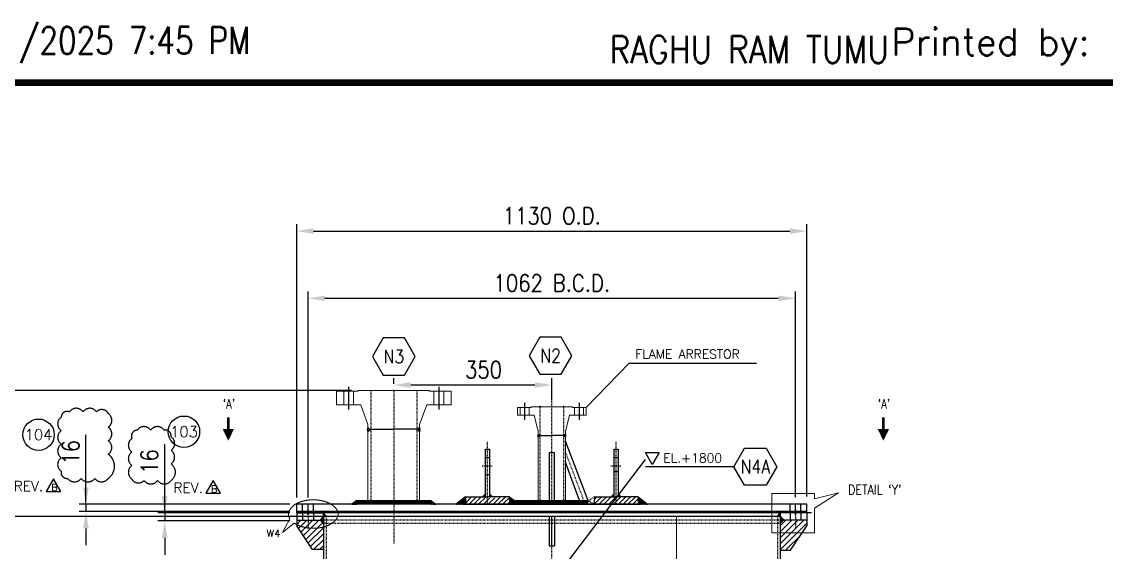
# Model space of a CAD drawing. Header units: inches. Extents: x -100737 to -99065, y -38026 to -37432.
# Drawn here: x -100656.6 to -100496.5, y -37516 to -37437.7 of the extents above; entities that cross this region are included whole.
import ezdxf
from ezdxf.enums import TextEntityAlignment as Align

# ---------------------------------------------------------------- set-up
doc = ezdxf.new("R2010")
doc.units = ezdxf.units.IN
doc.header["$LTSCALE"] = 200
doc.header["$MEASUREMENT"] = 0
for name, pattern in [('CENTER', [2, 1.25, -0.25, 0.25, -0.25]), ('DASHED', [0.75, 0.5, -0.25]), ('DASHED2', [0.375, 0.25, -0.125]), ('HIDDEN', [0.375, 0.25, -0.125]), ('PHANTOM2', [1.25, 0.625, -0.125, 0.125, -0.125, 0.125, -0.125])]:
    doc.linetypes.add(name, pattern=pattern)
for name, color, linetype, lineweight in [('2', 2, 'CENTER', 20), ('EQUIPMENT', 4, 'Continuous', 13), ('HAT', 8, 'Continuous', 9), ('Hidden Line', 3, 'HIDDEN', 9), ('OBJECT', 7, 'Continuous', 18), ('SEAM JOINT1', 4, 'SEAM', 13)]:
    doc.layers.add(name, color=color, linetype=linetype, lineweight=lineweight)
for name, color, linetype in [('BORDER1', 3, 'Continuous'), ('BORDER2', 7, 'Continuous'), ('CEN', 3, 'CENTER'), ('CENTER', 1, 'CENTER'), ('DIMENSION', 8, 'Continuous'), ('text', 3, 'Continuous'), ('WELD', 5, 'Continuous')]:
    doc.layers.add(name, color=color, linetype=linetype)
doc.styles.add("ROMAN'S", font='romans.shx')
doc.styles.add('ROMANC', font='ROMANC', dxfattribs={"height": 5})
doc.styles.add('ROMAND', font='romand.shx', dxfattribs={"width": 0.8})
doc.styles.add('ROMANS', font='romans.shx', dxfattribs={"width": 0.85})
doc.styles.add('ROMANT', font='romant.shx')
doc.styles.add('RS', font='ROMANS.shx', dxfattribs={"width": 0.8})
doc.styles.get("Standard").update_dxf_attribs({"font": 'romans.shx'})
doc.linetypes.add('SEAM', pattern='A,2,["X",Standard,S=1,R=0,X=0,Y=-0.5],2', length=4)
doc.linetypes.add('SEAM LINE', pattern='A,0.5,-0.2,["X",Standard,S=0.1,R=0,X=-0.1,Y=-0.05],-0.2', length=0.9)
doc.dimstyles.new('VEP-8$0', dxfattribs={"dimscale": 0, "dimtxt": 2.5, "dimasz": 2.5, "dimexe": 1, "dimexo": 1, "dimgap": 1, "dimtad": 1, "dimdec": 0, "dimlfac": 15, "dimzin": 9, "dimdsep": 46, "dimtxsty": 'ROMANS', "dimcen": 0, "dimclrd": 256, "dimclre": 256, "dimclrt": 3, "dimadec": 0, "dimazin": 2, "dimtfac": 1, "dimtdec": 1, "dimtmove": 0, "dimatfit": 3, "dimfxl": 1, "dimlwd": -1, "dimlwe": -1, "dimarcsym": 1})
pattern_1 = [(45, (0, 0), (-0.0058925565099, 0.0058925565099), []), (135, (0, 0), (-0.0058925565099, -0.0058925565099), [])]

# ---------------------------------------------------------------- blocks, each defined once
blk = doc.blocks.new('A$C32f367a6')
at = {"layer": 'text'}
for p, q in [((-18.1, 31.4), (18.1, 31.4)), ((0, 0), (-18.1, 31.4)), ((18.1, 31.4), (0, 0))]:
    blk.add_line(p, q, dxfattribs=at)
blk = doc.blocks.new('*D103')
at = {"layer": 'Defpoints', "color": 0, "transparency": 16777216}
for p in [(-100616.03, -37508.94), (-100647.16, -37510.01), (-100616.03, -37510.01)]:
    blk.add_point(p, dxfattribs=at)
at = {"layer": 'DIMENSION', "transparency": 16777216}
for p, q in [((-100647.16, -37508.94), (-100647.16, -37498.7)), ((-100647.16, -37506.44), (-100647.16, -37503.94)), ((-100617.03, -37508.94), (-100648.16, -37508.94)), ((-100647.16, -37508.94), (-100647.16, -37510.01)), ((-100617.03, -37510.01), (-100648.16, -37510.01)), ((-100647.16, -37512.51), (-100647.16, -37515.01))]:
    blk.add_line(p, q, dxfattribs=at)
for points in [[(-100647.57, -37506.44), (-100646.74, -37506.44), (-100647.16, -37508.94)], [(-100646.74, -37512.51), (-100647.57, -37512.51), (-100647.16, -37510.01)]]:
    blk.add_solid(points, dxfattribs=at)
at = {"layer": 'DIMENSION', "color": 3, "linetype": 'DASHED', "ltscale": 10, "transparency": 16777216, "insert": (-100649.41, -37501.27), "char_height": 2.5, "attachment_point": 5, "rotation": 90, "style": 'ROMANS'}
blk.add_mtext('16', dxfattribs=at)
blk = doc.blocks.new('*D104')
at = {"layer": 'Defpoints', "color": 0, "transparency": 16777216}
for p in [(-100616.03, -37510.21), (-100635.53, -37511.41), (-100616.03, -37511.41)]:
    blk.add_point(p, dxfattribs=at)
at = {"layer": 'DIMENSION', "transparency": 16777216}
for p, q in [((-100635.53, -37510.21), (-100635.53, -37500.07)), ((-100635.53, -37507.71), (-100635.53, -37505.21)), ((-100617.03, -37510.21), (-100636.53, -37510.21)), ((-100635.53, -37510.21), (-100635.53, -37511.41)), ((-100617.03, -37511.41), (-100636.53, -37511.41)), ((-100635.53, -37513.91), (-100635.53, -37516.41))]:
    blk.add_line(p, q, dxfattribs=at)
for points in [[(-100635.95, -37507.71), (-100635.12, -37507.71), (-100635.53, -37510.21)], [(-100635.12, -37513.91), (-100635.95, -37513.91), (-100635.53, -37511.41)]]:
    blk.add_solid(points, dxfattribs=at)
at = {"layer": 'DIMENSION', "color": 3, "linetype": 'DASHED', "ltscale": 10, "transparency": 16777216, "insert": (-100637.78, -37502.64), "char_height": 2.5, "attachment_point": 5, "rotation": 90, "style": 'ROMANS'}
blk.add_mtext('16', dxfattribs=at)
blk = doc.blocks.new('*D88')
at = {"layer": 'Defpoints', "color": 0, "transparency": 16777216}
for p in [(-100540.7, -37468.62), (-100616.03, -37508.94), (-100540.7, -37508.81)]:
    blk.add_point(p, dxfattribs=at)
at = {"layer": 'DIMENSION', "ltscale": 10, "transparency": 16777216}
for p, q in [((-100616.03, -37507.94), (-100616.03, -37467.62)), ((-100540.7, -37507.81), (-100540.7, -37467.62)), ((-100613.53, -37468.62), (-100543.2, -37468.62))]:
    blk.add_line(p, q, dxfattribs=at)
at = {"layer": 'DIMENSION', "transparency": 16777216}
for points in [[(-100613.53, -37468.21), (-100613.53, -37469.04), (-100616.03, -37468.62)], [(-100543.2, -37469.04), (-100543.2, -37468.21), (-100540.7, -37468.62)]]:
    blk.add_solid(points, dxfattribs=at)
at = {"layer": 'DIMENSION', "color": 3, "linetype": 'DASHED', "ltscale": 10, "transparency": 16777216, "insert": (-100578.36, -37466.37), "char_height": 2.5, "attachment_point": 5, "style": 'ROMANS'}
blk.add_mtext('1130 O.D.', dxfattribs=at)
blk = doc.blocks.new('*D89')
at = {"layer": 'Defpoints', "color": 0, "transparency": 16777216}
for p in [(-100542.36, -37478.55), (-100614.36, -37508.94), (-100542.36, -37508.89)]:
    blk.add_point(p, dxfattribs=at)
at = {"layer": 'DIMENSION', "ltscale": 10, "transparency": 16777216}
for p, q in [((-100614.36, -37507.94), (-100614.36, -37477.55)), ((-100542.36, -37507.89), (-100542.36, -37477.55)), ((-100611.86, -37478.55), (-100544.86, -37478.55))]:
    blk.add_line(p, q, dxfattribs=at)
at = {"layer": 'DIMENSION', "transparency": 16777216}
for points in [[(-100611.86, -37478.14), (-100611.86, -37478.97), (-100614.36, -37478.55)], [(-100544.86, -37478.97), (-100544.86, -37478.14), (-100542.36, -37478.55)]]:
    blk.add_solid(points, dxfattribs=at)
at = {"layer": 'DIMENSION', "color": 3, "linetype": 'DASHED', "ltscale": 10, "transparency": 16777216, "insert": (-100578.36, -37476.3), "char_height": 2.5, "attachment_point": 5, "style": 'ROMANS'}
blk.add_mtext('1062 B.C.D.', dxfattribs=at)
blk = doc.blocks.new('*U110')
at = {"layer": 'BORDER1', "color": 154, "true_color": 0x1859a9, "const_width": 1}
blk.add_lwpolyline([(0, 564), (796, 564), (796, 0), (0, 0)], close=True, dxfattribs=at)
at = {"layer": 'BORDER2', "color": 7, "style": 'ROMANS'}
blk.add_text('Printed on:                                                 Printed by:', height=4, dxfattribs=at).set_placement((0, 568))
at = {"layer": 'BORDER2', "color": 7, "char_height": 4, "attachment_point": 7, "style": 'ROMANS'}
for s, insert in [('{\\W0.8;3/21/2025 7:45 PM}', (38.6, 566.89)), ('RAGHU RAM TUMU', (136.97, 566.89))]:
    blk.add_mtext(s, dxfattribs=dict(at, insert=insert))
at = {"layer": 'BORDER2', "flags": 8}
for tag, height, style, p in [('REV-B', 2.7, 'ROMANS', (662.76, 125.68)), ('REV-A', 2.7, 'ROMANS', (662.76, 118.68)), ('RE-B', 7, 'ROMANT', (745.34, 6.15))]:
    blk.add_attdef(tag, text='', height=height, dxfattribs=dict(at, style=style)).set_placement(p, align=Align.CENTER)
at = {"layer": 'BORDER2', "style": 'ROMANS', "width": 4.59626}
for tag, p, p2 in [('DATE-B', (668.47, 125.68), (681.47, 125.68)), ('DATE-A', (668.47, 118.68), (681.47, 118.68))]:
    blk.add_attdef(tag, text='', height=2.7, dxfattribs=at).set_placement(p, p2, align=Align.FIT)
at = {"layer": 'BORDER2'}
for tag, height, style, p in [('DRN-B', 2.7, 'ROMANS', (689.55, 125.68)), ('CHD-B', 2.7, 'ROMANS', (701.61, 125.68)), ('APD-B', 2.7, 'ROMANS', (713.32, 125.68)), ('DRN-A', 2.7, 'ROMANS', (689.55, 118.68)), ('CHD-A', 2.7, 'ROMANS', (701.61, 118.68)), ('APD-A', 2.7, 'ROMANS', (713.32, 118.68)), ('CONS_CONT_VEND', 3.5, 'ROMANC', (726, 61.94))]:
    blk.add_attdef(tag, text='', height=height, dxfattribs=dict(at, style=style)).set_placement(p, align=Align.CENTER)
at = {"layer": 'BORDER2', "style": 'ROMANS', "width": 0.8}
for tag, p, height in [('1:X', (670.77, 103.49), 3), ('LOC', (709.61, 103.49), 3), ('PROJ_NO', (774.84, 103.49), 3), ('CONS_DRG_NO', (681.74, 53.26), 2.5)]:
    blk.add_attdef(tag, p, '', height=height, dxfattribs=at)
at = {"layer": 'BORDER2', "lineweight": 30, "width": 0.8, "flags": 104}
for tag, p in [('COMMENTS-B', (720.22, 127.5)), ('COMMENTS-A', (720.22, 120.5))]:
    blk.add_attdef(tag, text='', height=2.2, dxfattribs=at).set_placement(p, align=Align.MIDDLE_LEFT)
at = {"layer": 'BORDER2', "style": 'ROMANS', "width": 0.8}
for tag, p in [('PROJECT_TITLE_1', (726, 45.91)), ('PROJECT_TITLE_2', (726, 40.58))]:
    blk.add_attdef(tag, text='', height=3.5, dxfattribs=at).set_placement(p, align=Align.MIDDLE)
at = {"layer": 'BORDER2', "style": 'ROMANT', "width": 0.8}
for tag, p in [('DRG_TITLE_1', (726, 29.73)), ('DRG_TITLE_2', (726, 23.03)), ('DRG_TITLE_3', (726, 16.33))]:
    blk.add_attdef(tag, text='', height=4, dxfattribs=at).set_placement(p, align=Align.CENTER)
at = {"layer": 'BORDER2', "style": 'ROMANT'}
for tag, p in [('AR', (668.95, 6.15)), ('PA', (683.03, 6.15)), ('DC', (697.09, 6.15)), ('TS', (775.94, 6.15))]:
    blk.add_attdef(tag, p, '', height=7, dxfattribs=at)
for tag, p in [('SRNO', (736.79, 6.15)), ('SH', (771.83, 6.2))]:
    blk.add_attdef(tag, text='', height=7, dxfattribs=at).set_placement(p, align=Align.RIGHT)
at = {"layer": 'BORDER2', "style": 'ROMANS', "flags": 2}
blk.add_attdef('TB_VERSION', text='', height=2, dxfattribs=at).set_placement((1, -1), align=Align.TOP_LEFT)
blk = doc.blocks.new('*D122')
at = {"layer": 'Defpoints', "color": 0, "transparency": 16777216}
for p in [(-100606.94, -37492.17), (-100690.87, -37724.31), (-100623.24, -37724.31)]:
    blk.add_point(p, dxfattribs=at)
at = {"layer": 'DIMENSION', "ltscale": 10, "transparency": 16777216}
for p, q in [((-100607.94, -37492.17), (-100691.87, -37492.17)), ((-100690.87, -37494.67), (-100690.87, -37721.81)), ((-100624.24, -37724.31), (-100691.87, -37724.31))]:
    blk.add_line(p, q, dxfattribs=at)
at = {"layer": 'DIMENSION', "transparency": 16777216}
for points in [[(-100690.46, -37494.67), (-100691.29, -37494.67), (-100690.87, -37492.17)], [(-100691.29, -37721.81), (-100690.46, -37721.81), (-100690.87, -37724.31)]]:
    blk.add_solid(points, dxfattribs=at)
at = {"layer": 'DIMENSION', "color": 3, "linetype": 'DASHED', "ltscale": 10, "transparency": 16777216, "insert": (-100693.12, -37608.77), "char_height": 2.5, "attachment_point": 5, "rotation": 90, "style": 'ROMANS'}
blk.add_mtext('3465', dxfattribs=at)
blk = doc.blocks.new('*D220')
at = {"layer": 'Defpoints', "color": 0, "transparency": 16777216}
for p in [(-100672.33, -37510.74), (-100603.71, -37510.74), (-100603.71, -37640.21)]:
    blk.add_point(p, dxfattribs=at)
at = {"layer": 'DIMENSION', "ltscale": 10, "transparency": 16777216}
for p, q in [((-100604.71, -37510.74), (-100673.33, -37510.74)), ((-100672.33, -37637.71), (-100672.33, -37513.24)), ((-100604.71, -37640.21), (-100673.33, -37640.21))]:
    blk.add_line(p, q, dxfattribs=at)
at = {"layer": 'DIMENSION', "transparency": 16777216}
for points in [[(-100671.91, -37513.24), (-100672.74, -37513.24), (-100672.33, -37510.74)], [(-100672.74, -37637.71), (-100671.91, -37637.71), (-100672.33, -37640.21)]]:
    blk.add_solid(points, dxfattribs=at)
at = {"layer": 'DIMENSION', "color": 3, "linetype": 'DASHED', "ltscale": 10, "transparency": 16777216, "insert": (-100674.58, -37575.48), "char_height": 2.5, "attachment_point": 5, "rotation": 90, "style": 'ROMANS'}
blk.add_mtext('1942', dxfattribs=at)
blk = doc.blocks.new('*D221')
at = {"layer": 'Defpoints', "color": 0, "transparency": 16777216}
for p in [(-100601.7, -37491.35), (-100601.7, -37492.17), (-100578.36, -37494.55)]:
    blk.add_point(p, dxfattribs=at)
at = {"layer": 'DIMENSION', "ltscale": 10, "transparency": 16777216}
for p, q in [((-100601.7, -37491.17), (-100601.7, -37490.35)), ((-100578.36, -37493.55), (-100578.36, -37490.35)), ((-100580.86, -37491.35), (-100599.2, -37491.35))]:
    blk.add_line(p, q, dxfattribs=at)
at = {"layer": 'DIMENSION', "transparency": 16777216}
for points in [[(-100599.2, -37490.93), (-100599.2, -37491.77), (-100601.7, -37491.35)], [(-100580.86, -37491.77), (-100580.86, -37490.93), (-100578.36, -37491.35)]]:
    blk.add_solid(points, dxfattribs=at)
at = {"layer": 'DIMENSION', "color": 3, "linetype": 'DASHED', "ltscale": 10, "transparency": 16777216, "insert": (-100588.44, -37489.1), "char_height": 2.5, "attachment_point": 5, "style": 'ROMANS'}
blk.add_mtext('350', dxfattribs=at)
blk = doc.blocks.new('REVISION')
at = {"layer": 'DIMENSION', "color": 1, "linetype": 'DASHED2'}
blk.add_lwpolyline([(-2.5, 13.6), (-11.2, 28.6), (-19.9, 13.6)], close=True, dxfattribs=at)
at = {"layer": 'DIMENSION', "color": 1, "linetype": 'DASHED2', "attachment_point": 1, "style": "ROMAN'S"}
for s, insert, char_height, width in [('REV.', (-58.2, 26), 12, 56.203), ('B', (-13.6, 22.6), 8, 5.597)]:
    blk.add_mtext(s, dxfattribs=dict(at, insert=insert, char_height=char_height, width=width))

msp = doc.modelspace()

# ---------------------------------------------------------------- hatches: boundary and pattern name
at = {"layer": '2'}
h = msp.add_hatch(dxfattribs=at)
h.set_pattern_fill('ANSI37', color=256, scale=0.333333)
h.set_pattern_definition([(45, (-100658.616674, -37308.773773), (-0.0294627825, 0.0294627825), []), (135, (-100658.616674, -37308.773773), (-0.0294627825, -0.0294627825), [])])
h.paths.add_polyline_path([(-100616.03, -37510.01), (-100616.03, -37510.21), (-100615.163, -37510.21), (-100615.163, -37510.01)])
h.paths.add_polyline_path([(-100612.13, -37510.21), (-100612.13, -37510.01), (-100613.563, -37510.01), (-100613.563, -37510.21)])
h = msp.add_hatch(dxfattribs=at)
h.set_pattern_fill('ANSI37', color=256, scale=0.333333)
h.set_pattern_definition([(45, (-100673.08334, -37308.773773), (-0.0294627825, 0.0294627825), []), (135, (-100673.08334, -37308.773773), (-0.0294627825, -0.0294627825), [])])
h.paths.add_polyline_path([(-100541.563, -37510.01), (-100540.696, -37510.01), (-100540.696, -37510.21), (-100541.563, -37510.21)])
h.paths.add_polyline_path([(-100544.596, -37510.01), (-100543.163, -37510.01), (-100543.163, -37510.21), (-100544.603, -37510.21), (-100544.596, -37510.21)])
at = {"layer": 'DIMENSION', "linetype": 'DASHED'}
h = msp.add_hatch(dxfattribs=at)
h.set_pattern_fill('ANSI37', color=5, scale=0.066667)
h.set_pattern_definition(pattern_1)
h.paths.add_polyline_path([(-100605.11, -37497.984), (-100605.11, -37497.884), (-100605.216, -37497.884), (-100605.506, -37497.661, 0.283837), (-100605.506, -37498.207), (-100605.216, -37497.984)])
h.paths.add_polyline_path([(-100597.886, -37498.207, 0.283837), (-100597.886, -37497.661), (-100598.176, -37497.884), (-100598.283, -37497.884), (-100598.283, -37497.984), (-100598.176, -37497.984)])
h = msp.add_hatch(dxfattribs=at)
h.set_pattern_fill('ANSI37', color=5, scale=0.066667)
h.set_pattern_definition(pattern_1)
h.paths.add_polyline_path([(-100580.376, -37498.666, 0.279062), (-100580.376, -37499.002), (-100580.223, -37498.884), (-100580.116, -37498.884), (-100580.116, -37498.784), (-100580.223, -37498.784)])
h.paths.add_polyline_path([(-100576.35, -37499.002, 0.279062), (-100576.35, -37498.666), (-100576.503, -37498.784), (-100576.61, -37498.784), (-100576.61, -37498.884), (-100576.503, -37498.884)])
h = msp.add_hatch(dxfattribs=at)
h.set_pattern_fill('ANSI37', color=5, scale=0.066667)
h.set_pattern_definition([(45, (-1067.0298105, -29.286541), (-0.0058925565099, 0.0058925565099), []), (135, (-1067.0298105, -29.286541), (-0.0058925565099, -0.0058925565099), [])])
h.paths.add_polyline_path([(-100591.129, -37507.856), (-100592.491, -37508.944), (-100591.129, -37508.944)])
h.paths.add_polyline_path([(-100584.597, -37507.856), (-100584.597, -37507.856), (-100584.597, -37508.944), (-100583.235, -37508.944)])
h = msp.add_hatch(dxfattribs=at)
h.set_pattern_fill('ANSI37', color=5, scale=0.066667)
h.set_pattern_definition([(45, (-1067.0298105, -29.686541), (-0.0058925565099, 0.0058925565099), []), (135, (-1067.0298105, -29.686541), (-0.0058925565099, -0.0058925565099), [])])
h.paths.add_polyline_path([(-100588.163, -37507.431), (-100588.587, -37507.856), (-100588.163, -37507.856)])
h.paths.add_polyline_path([(-100587.138, -37507.856), (-100587.563, -37507.431), (-100587.563, -37507.856)])
h = msp.add_hatch(dxfattribs=at)
h.set_pattern_fill('ANSI37', color=5, scale=0.066667)
h.set_pattern_definition([(45, (-1067.0298105, -29.686541), (-0.0058925565099, 0.0058925565099), []), (135, (-1067.0298105, -29.686541), (-0.0058925565099, -0.0058925565099), [])])
h.paths.add_polyline_path([(-100569.163, -37507.431), (-100569.587, -37507.856), (-100569.163, -37507.856)])
h.paths.add_polyline_path([(-100568.224, -37507.77), (-100568.563, -37507.431), (-100568.563, -37507.856), (-100568.29, -37507.856)])
h.paths.add_polyline_path([(-100568.224, -37507.77), (-100568.29, -37507.856), (-100568.138, -37507.856)])
h = msp.add_hatch(dxfattribs=at)
h.set_pattern_fill('ANSI37', color=5, scale=0.066667)
h.set_pattern_definition(pattern_1)
h.paths.add_polyline_path([(-100564.235, -37508.944), (-100565.597, -37507.856), (-100565.597, -37508.944), (-100565.205, -37508.944), (-100565.205, -37508.944)])
h = msp.add_hatch(dxfattribs=at)
h.set_pattern_fill('ANSI37', color=5, scale=0.066667)
h.set_pattern_definition(pattern_1)
h.paths.add_polyline_path([(-100607.163, -37508.417), (-100607.893, -37508.944), (-100607.163, -37508.944)])
h.paths.add_polyline_path([(-100595.5, -37508.944), (-100596.23, -37508.417), (-100596.23, -37508.944)])
at = {"layer": 'DIMENSION', "linetype": 'DASHED', "ltscale": 10}
h = msp.add_hatch(dxfattribs=at)
h.set_pattern_fill('ANSI31', color=2)
h.set_pattern_definition([(45, (-1067.02981, -29.28654), (-0.08838834765, 0.08838834765), [])])
h.paths.add_polyline_path([(-100605.11, -37508.944), (-100605.11, -37508.417), (-100607.163, -37508.417), (-100607.163, -37508.944)])
h.paths.add_polyline_path([(-100601.696, -37508.944), (-100601.696, -37508.417), (-100605.11, -37508.417), (-100605.11, -37508.944)])
h.paths.add_polyline_path([(-100598.283, -37508.944), (-100598.283, -37508.417), (-100601.696, -37508.417), (-100601.696, -37508.944)])
h.paths.add_polyline_path([(-100598.283, -37508.417), (-100598.283, -37508.944), (-100596.23, -37508.944), (-100596.23, -37508.417)])
h.paths.add_polyline_path([(-100580.116, -37508.944), (-100580.116, -37508.417), (-100583.696, -37508.417), (-100583.696, -37508.944)])
h.paths.add_polyline_path([(-100578.363, -37508.944), (-100578.363, -37508.417), (-100580.116, -37508.417), (-100580.116, -37508.944)])
h.paths.add_polyline_path([(-100576.61, -37508.944), (-100576.61, -37508.417), (-100578.363, -37508.417), (-100578.363, -37508.944)])
h.paths.add_polyline_path([(-100576.61, -37508.417), (-100576.61, -37508.944), (-100573.03, -37508.944), (-100573.015, -37508.425)])
h = msp.add_hatch(dxfattribs=at)
h.set_pattern_fill('ANSI31', color=256, scale=5)
h.set_pattern_definition([(45, (-1067.0298, -30.10654), (-0.4419417382, 0.4419417382), [])])
h.paths.add_polyline_path([(-100543.03, -37515.637), (-100541.31, -37513.058), (-100544.63, -37513.058), (-100544.63, -37515.637)])
h.paths.add_polyline_path([(-100541.31, -37513.058), (-100540.696, -37512.137), (-100540.696, -37511.304), (-100544.163, -37511.304), (-100544.63, -37511.771), (-100544.63, -37513.058)])
h.paths.add_polyline_path([(-100616.03, -37512.137), (-100613.696, -37515.637), (-100612.096, -37515.637), (-100612.096, -37511.837), (-100612.563, -37511.304), (-100616.03, -37511.304)])
at = {"layer": 'HAT', "lineweight": 15}
h = msp.add_hatch(dxfattribs=at)
h.set_pattern_fill('ANSI31', color=2, scale=4.024083, angle=180, style=0)
h.set_pattern_definition([(225, (-127677.4437, -18159.381), (0.3556820145, -0.3556820145), [])])
h.paths.add_polyline_path([(-100587.863, -37508.944), (-100587.863, -37507.856), (-100591.129, -37507.856), (-100591.129, -37508.944)])
h.paths.add_polyline_path([(-100587.863, -37508.056), (-100587.863, -37508.944), (-100584.597, -37508.944), (-100584.597, -37507.856)])
h.paths.add_polyline_path([(-100568.863, -37508.944), (-100568.863, -37507.856), (-100572.129, -37507.856), (-100572.129, -37508.944)])
h.paths.add_polyline_path([(-100568.863, -37507.856), (-100568.863, -37508.944), (-100565.597, -37508.944), (-100565.597, -37507.856)])
at = {"layer": 'WELD'}
h = msp.add_hatch(dxfattribs=at)
h.set_pattern_fill('ANSI37', color=256, scale=0.333333)
h.set_pattern_definition([(45, (-97946.080374, -37841.98812), (-0.02946278255, 0.02946278255), []), (135, (-97946.080374, -37841.98812), (-0.02946278255, -0.02946278255), [])])
h.paths.add_polyline_path([(-100612.563, -37511.304), (-100612.096, -37511.304), (-100612.097, -37511.837)])
h.paths.add_polyline_path([(-100612.13, -37510.771), (-100612.13, -37511.304), (-100612.563, -37511.304)])
h.paths.add_polyline_path([(-100612.13, -37510.771), (-100612.096, -37510.771), (-100612.096, -37511.304), (-100612.13, -37511.304)])
h = msp.add_hatch(dxfattribs=at)
h.set_pattern_fill('ANSI37', color=256, scale=0.333333)
h.set_pattern_definition([(45, (-100658.950007, -37308.773773), (-0.0294627825, 0.0294627825), []), (135, (-100658.950007, -37308.773773), (-0.0294627825, -0.0294627825), [])])
h.paths.add_polyline_path([(-100612.096, -37510.743), (-100611.696, -37510.743), (-100612.096, -37510.21)])
h = msp.add_hatch(dxfattribs=at)
h.set_pattern_fill('ANSI37', color=256, scale=0.333333)
h.set_pattern_definition([(45, (-100672.68334, -37308.773773), (-0.0294627825, 0.0294627825), []), (135, (-100672.68334, -37308.773773), (-0.0294627825, -0.0294627825), [])])
h.paths.add_polyline_path([(-100544.63, -37510.743), (-100544.63, -37510.21), (-100544.63, -37510.21), (-100545.03, -37510.743)])
h = msp.add_hatch(dxfattribs=at)
h.set_pattern_fill('ANSI37', color=256, scale=0.333333)
h.set_pattern_definition([(45, (-97959.813707, -37841.98812), (-0.02946278255, 0.02946278255), []), (135, (-97959.813707, -37841.98812), (-0.02946278255, -0.02946278255), [])])
h.paths.add_polyline_path([(-100544.163, -37511.304), (-100544.63, -37511.304), (-100544.63, -37511.771)])
h.paths.add_polyline_path([(-100544.596, -37510.771), (-100544.596, -37511.304), (-100544.163, -37511.304)])
h.paths.add_polyline_path([(-100544.596, -37510.771), (-100544.63, -37510.771), (-100544.63, -37511.304), (-100544.596, -37511.304)])

# ---------------------------------------------------------------- linework, layer by layer
at = {"color": 0}
for p, q in [((-100605.506, -37497.661), (-100605.216, -37497.884)), ((-100605.506, -37497.661), (-100605.216, -37497.884)), ((-100605.506, -37498.207), (-100605.216, -37497.984)), ((-100605.216, -37497.884), (-100605.11, -37497.884)), ((-100605.216, -37497.884), (-100605.11, -37497.884)), ((-100605.216, -37497.984), (-100605.11, -37497.984)), ((-100605.11, -37497.884), (-100601.696, -37497.884)), ((-100598.283, -37497.884), (-100601.696, -37497.884)), ((-100598.176, -37497.884), (-100598.283, -37497.884)), ((-100598.176, -37497.884), (-100598.283, -37497.884)), ((-100598.176, -37497.984), (-100598.283, -37497.984)), ((-100597.886, -37497.661), (-100598.176, -37497.884)), ((-100597.886, -37497.661), (-100598.176, -37497.884)), ((-100597.886, -37498.207), (-100598.176, -37497.984)), ((-100580.376, -37498.666), (-100580.223, -37498.784)), ((-100580.376, -37499.002), (-100580.223, -37498.884)), ((-100580.223, -37498.784), (-100580.116, -37498.784)), ((-100580.223, -37498.884), (-100580.116, -37498.884)), ((-100580.116, -37498.784), (-100578.363, -37498.784)), ((-100576.61, -37498.784), (-100578.363, -37498.784)), ((-100576.503, -37498.784), (-100576.61, -37498.784)), ((-100576.503, -37498.884), (-100576.61, -37498.884)), ((-100576.35, -37498.666), (-100576.503, -37498.784)), ((-100576.35, -37499.002), (-100576.503, -37498.884))]:
    msp.add_line(p, q, dxfattribs=at)
at = {"color": 0, "linetype": 'DASHED'}
for p, q in [((-100588.163, -37507.856), (-100588.163, -37500.808)), ((-100588.163, -37500.808), (-100587.563, -37500.808)), ((-100587.563, -37500.808), (-100587.563, -37507.856)), ((-100569.163, -37507.856), (-100569.163, -37500.808)), ((-100569.163, -37500.808), (-100568.563, -37500.808)), ((-100568.563, -37500.808), (-100568.563, -37507.856)), ((-100588.163, -37502.034), (-100587.563, -37502.034)), ((-100569.163, -37502.034), (-100568.563, -37502.034)), ((-100588.163, -37504.534), (-100587.563, -37504.534)), ((-100569.163, -37504.134), (-100568.563, -37504.134)), ((-100591.129, -37507.856), (-100592.491, -37508.944)), ((-100591.129, -37507.856), (-100591.129, -37508.944)), ((-100591.129, -37507.856), (-100587.863, -37507.856)), ((-100588.163, -37507.431), (-100588.587, -37507.856)), ((-100587.863, -37507.731), (-100587.863, -37507.731)), ((-100587.863, -37507.731), (-100587.863, -37507.731)), ((-100584.597, -37507.856), (-100587.863, -37507.856)), ((-100587.563, -37507.431), (-100587.138, -37507.856)), ((-100584.597, -37507.856), (-100584.597, -37508.944)), ((-100584.597, -37507.856), (-100583.235, -37508.944)), ((-100572.129, -37507.856), (-100572.129, -37508.944)), ((-100572.129, -37507.856), (-100568.863, -37507.856)), ((-100569.163, -37507.431), (-100569.587, -37507.856)), ((-100568.863, -37507.331), (-100568.863, -37507.331)), ((-100568.863, -37507.331), (-100568.863, -37507.331)), ((-100565.597, -37507.856), (-100568.863, -37507.856)), ((-100568.563, -37507.431), (-100568.138, -37507.856)), ((-100565.597, -37507.856), (-100565.597, -37508.944)), ((-100565.597, -37507.856), (-100564.235, -37508.944))]:
    msp.add_line(p, q, dxfattribs=at)
for p, q in [((-100616.03, -37510.01), (-100616.03, -37508.944)), ((-100540.696, -37508.944), (-100616.03, -37508.944)), ((-100615.163, -37510.01), (-100615.163, -37508.944)), ((-100613.563, -37510.01), (-100613.563, -37508.944)), ((-100543.163, -37510.01), (-100543.163, -37508.944)), ((-100541.563, -37510.01), (-100541.563, -37508.944)), ((-100540.696, -37510.01), (-100540.696, -37508.944)), ((-100616.696, -37510.21), (-100616.696, -37510.21)), ((-100543.296, -37510.01), (-100616.03, -37510.01)), ((-100616.03, -37510.21), (-100616.03, -37510.01)), ((-100540.696, -37510.01), (-100616.03, -37510.01)), ((-100543.296, -37510.21), (-100616.03, -37510.21)), ((-100616.03, -37510.21), (-100612.123, -37510.21)), ((-100616.03, -37510.21), (-100616.03, -37511.41)), ((-100616.03, -37511.304), (-100612.096, -37511.304)), ((-100615.163, -37510.01), (-100615.163, -37510.21)), ((-100615.163, -37510.21), (-100615.163, -37511.304)), ((-100613.563, -37510.01), (-100613.563, -37510.21)), ((-100613.563, -37510.21), (-100613.563, -37511.304)), ((-100612.13, -37510.771), (-100612.563, -37511.304)), ((-100612.563, -37511.304), (-100612.096, -37511.837)), ((-100612.13, -37510.21), (-100612.13, -37510.01)), ((-100612.096, -37510.771), (-100612.13, -37510.771)), ((-100611.696, -37510.743), (-100612.096, -37510.21)), ((-100612.096, -37510.743), (-100612.096, -37643.543)), ((-100544.63, -37510.743), (-100612.096, -37510.743)), ((-100545.03, -37510.743), (-100544.63, -37510.21, 2.683)), ((-100544.696, -37510.743), (-100544.63, -37510.743)), ((-100544.63, -37510.277), (-100544.63, -37643.543)), ((-100544.63, -37510.771), (-100544.596, -37510.771)), ((-100544.163, -37511.304), (-100544.63, -37511.771)), ((-100540.696, -37511.304), (-100544.63, -37511.304)), ((-100543.296, -37510.21), (-100544.603, -37510.21)), ((-100543.296, -37510.21), (-100544.603, -37510.21)), ((-100540.696, -37510.21), (-100544.603, -37510.21)), ((-100544.596, -37510.21), (-100544.596, -37510.01)), ((-100544.596, -37510.771), (-100544.163, -37511.304)), ((-100540.03, -37510.21), (-100543.296, -37510.21)), ((-100543.163, -37510.01), (-100543.163, -37510.21)), ((-100543.163, -37510.21), (-100543.163, -37511.304)), ((-100541.563, -37510.01), (-100541.563, -37510.21)), ((-100541.563, -37510.21), (-100541.563, -37511.304)), ((-100540.696, -37510.21), (-100540.696, -37510.01)), ((-100540.696, -37510.21), (-100540.696, -37510.01)), ((-100540.696, -37510.21), (-100540.696, -37511.41)), ((-100540.03, -37510.21), (-100540.03, -37510.21))]:
    msp.add_line(p, q)
for points in [[(-100603.275, -37484.401), (-100604.853, -37487.135), (-100603.275, -37489.869), (-100600.118, -37489.869), (-100598.54, -37487.135), (-100600.118, -37484.401)], [(-100580.118, -37484.295), (-100581.696, -37487.028), (-100580.118, -37489.762), (-100576.961, -37489.762), (-100575.383, -37487.028), (-100576.961, -37484.295)], [(-100546.729, -37500.667), (-100545.151, -37503.401), (-100546.729, -37506.135), (-100549.886, -37506.135), (-100551.464, -37503.401), (-100549.886, -37500.667)]]:
    msp.add_lwpolyline(points, close=True)
at = {"color": 0}
for centre, radius, start, end in [((-100605.065, -37497.934), 0.519, 148.3082, 211.6918), ((-100598.328, -37497.934), 0.519, 328.3082, 31.6918), ((-100580.099, -37498.834), 0.324, 148.8152, 211.1848), ((-100576.627, -37498.834), 0.324, 328.8152, 31.1848)]:
    msp.add_arc(centre, radius, start, end, dxfattribs=at)
at = {"layer": 'CEN', "color": 2, "linetype": 'CENTER'}
for p, q in [((-100608.363, -37491.611), (-100608.363, -37494.951)), ((-100595.03, -37491.611), (-100595.03, -37494.951)), ((-100582.383, -37493.991), (-100582.383, -37496.487)), ((-100574.343, -37493.991), (-100574.343, -37496.487))]:
    msp.add_line(p, q, dxfattribs=at)
at = {"layer": 'CENTER'}
for p, q in [((-100573.283, -37494.657), (-100566.918, -37488.122)), ((-100566.918, -37488.122), (-100548.154, -37488.122)), ((-100576.035, -37517.497), (-100564.503, -37502.347)), ((-100551.464, -37503.401), (-100564.503, -37503.407)), ((-100614.363, -37510.491), (-100614.363, -37508.944)), ((-100542.363, -37510.491), (-100542.363, -37508.895))]:
    msp.add_line(p, q, dxfattribs=at)
at = {"layer": 'CENTER', "linetype": 'CENTER', "ltscale": 0.0001}
for p, q in [((-100601.696, -37492.037), (-100601.696, -37514.757)), ((-100578.363, -37508.417), (-100578.363, -37493.551)), ((-100587.863, -37508.818), (-100587.863, -37499.74)), ((-100568.863, -37508.818), (-100568.863, -37499.74)), ((-100573.615, -37508.417), (-100576.35, -37501.188)), ((-100588.655, -37503.284), (-100587.07, -37503.284)), ((-100569.655, -37503.284), (-100568.07, -37503.284)), ((-100614.363, -37509.862), (-100614.363, -37512.532)), ((-100544.63, -37511.277), (-100612.096, -37511.277)), ((-100578.363, -37676.973), (-100578.363, -37510.743)), ((-100542.363, -37509.862), (-100542.363, -37512.532))]:
    msp.add_line(p, q, dxfattribs=at)
at = {"layer": 'DIMENSION', "linetype": 'DASHED', "ltscale": 0.0001}
for p, q in [((-100605.11, -37492.171), (-100605.11, -37508.95)), ((-100598.283, -37492.171), (-100598.283, -37508.95)), ((-100580.116, -37494.417), (-100580.116, -37508.95)), ((-100576.61, -37494.417), (-100576.61, -37508.95)), ((-100611.696, -37510.743), (-100611.696, -37643.543)), ((-100545.03, -37510.743), (-100545.03, -37643.543))]:
    msp.add_line(p, q, dxfattribs=at)
at = {"layer": 'DIMENSION', "color": 7, "linetype": 'DASHED'}
for p, q in [((-100573.03, -37508.28), (-100576.35, -37499.622)), ((-100578.697, -37504.08), (-100578.697, -37501.299)), ((-100578.697, -37501.299), (-100578.363, -37501.299)), ((-100578.363, -37501.299), (-100578.029, -37501.299)), ((-100578.029, -37501.299), (-100578.029, -37504.08)), ((-100574.254, -37508.417), (-100576.35, -37502.754)), ((-100578.697, -37508.417), (-100578.697, -37504.08)), ((-100578.029, -37504.08), (-100578.029, -37508.417)), ((-100607.163, -37508.417), (-100596.23, -37508.417)), ((-100583.696, -37508.944), (-100583.696, -37508.417)), ((-100583.696, -37508.417), (-100573.03, -37508.417)), ((-100573.03, -37508.944), (-100573.03, -37508.417)), ((-100616.03, -37511.304), (-100616.03, -37512.137)), ((-100540.696, -37511.304), (-100540.696, -37512.137)), ((-100613.696, -37515.637), (-100616.03, -37512.137)), ((-100543.1, -37515.743), (-100540.696, -37512.137)), ((-100612.096, -37515.637), (-100613.696, -37515.637)), ((-100544.63, -37515.743), (-100543.1, -37515.743))]:
    msp.add_line(p, q, dxfattribs=at)
at = {"layer": 'DIMENSION', "color": 7, "linetype": 'DASHED', "ltscale": 5e-05}
for p, q in [((-100572.129, -37507.856), (-100573.491, -37508.944)), ((-100583.696, -37508.417), (-100584.688, -37508.944)), ((-100573.03, -37508.417), (-100572.038, -37508.944)), ((-100544.63, -37510.743), (-100612.096, -37510.743)), ((-100544.63, -37511.81), (-100612.096, -37511.81))]:
    msp.add_line(p, q, dxfattribs=at)
at = {"layer": 'DIMENSION', "color": 0, "linetype": 'DASHED'}
for p, q in [((-100607.163, -37508.417), (-100607.893, -37508.944)), ((-100607.163, -37508.417), (-100607.163, -37508.944)), ((-100596.23, -37508.944), (-100607.163, -37508.944)), ((-100596.23, -37508.417), (-100596.23, -37508.944)), ((-100596.23, -37508.417), (-100595.5, -37508.944)), ((-100583.696, -37508.944), (-100573.03, -37508.944)), ((-100612.096, -37510.743), (-100612.096, -37510.21)), ((-100578.763, -37510.743), (-100578.763, -37515.077)), ((-100578.363, -37515.077), (-100578.363, -37510.743)), ((-100577.963, -37510.743), (-100577.963, -37515.077)), ((-100544.63, -37510.743, 2.683), (-100544.63, -37510.21)), ((-100578.763, -37515.077), (-100577.963, -37515.077))]:
    msp.add_line(p, q, dxfattribs=at)
at = {"layer": 'DIMENSION', "color": 0, "linetype": 'DASHED', "ltscale": 10}
for p, q in [((-100591.521, -37508.944), (-100565.205, -37508.944)), ((-100573.03, -37508.417), (-100573.03, -37508.28))]:
    msp.add_line(p, q, dxfattribs=at)
at = {"layer": 'DIMENSION', "color": 6, "linetype": 'DASHED', "ltscale": 10}
for points in [[(-100643.855, -37505.122, -0.5206), (-100645.855, -37505.122, -0.5206), (-100647.855, -37505.122, -0.5206), (-100649.855, -37505.122, -0.5206), (-100650.812, -37504.08, -0.5206), (-100650.812, -37502.08, -0.5206), (-100650.812, -37500.08, -0.5206), (-100650.812, -37498.08, -0.5206), (-100650.812, -37496.08, -0.5206), (-100649.588, -37495.304, -0.5206), (-100647.588, -37495.304, -0.5206), (-100645.588, -37495.304, -0.5206), (-100643.855, -37495.57, -0.5206), (-100643.855, -37497.57, -0.5206), (-100643.855, -37499.57, -0.5206), (-100643.855, -37501.57, -0.5206)], [(-100634.578, -37505.431, -0.5206), (-100636.578, -37505.431, -0.5206), (-100638.578, -37505.431, -0.5206), (-100640.376, -37505.229, -0.5206), (-100640.376, -37503.229, -0.5206), (-100640.376, -37501.229, -0.5206), (-100640.376, -37499.229, -0.5206), (-100639.596, -37498.009, -0.5206), (-100637.596, -37498.009, -0.5206), (-100635.596, -37498.009, -0.5206), (-100634.578, -37498.992, -0.5206), (-100634.578, -37500.992, -0.5206), (-100634.578, -37502.992, -0.5206)]]:
    msp.add_lwpolyline(points, format="xyb", close=True, dxfattribs=at)
at = {"layer": 'EQUIPMENT'}
for p, q in [((-100610.163, -37492.277), (-100610.163, -37494.284)), ((-100606.936, -37492.277), (-100610.163, -37492.277)), ((-100596.456, -37492.171), (-100606.936, -37492.171)), ((-100606.936, -37492.171), (-100606.936, -37492.277)), ((-100596.456, -37492.171), (-100596.456, -37492.277)), ((-100596.456, -37492.277), (-100593.23, -37492.277)), ((-100593.23, -37492.277), (-100593.23, -37494.284)), ((-100610.163, -37494.284), (-100606.565, -37494.284)), ((-100606.565, -37494.284), (-100605.506, -37497.195)), ((-100596.828, -37494.284), (-100597.886, -37497.195)), ((-100593.23, -37494.284), (-100596.828, -37494.284)), ((-100581.433, -37494.657), (-100583.443, -37494.657)), ((-100583.443, -37494.657), (-100583.443, -37495.821)), ((-100581.433, -37494.551), (-100581.433, -37494.657)), ((-100575.293, -37494.551), (-100581.433, -37494.551)), ((-100575.293, -37494.551), (-100575.293, -37494.657)), ((-100575.293, -37494.657), (-100573.283, -37494.657)), ((-100573.283, -37494.657), (-100573.283, -37495.821)), ((-100583.443, -37495.821), (-100580.956, -37495.821)), ((-100580.956, -37495.821), (-100580.376, -37498.2)), ((-100575.77, -37495.821), (-100576.35, -37498.2)), ((-100573.283, -37495.821), (-100575.77, -37495.821)), ((-100605.506, -37497.195), (-100605.506, -37497.661)), ((-100605.506, -37498.207), (-100605.506, -37508.944)), ((-100597.886, -37497.195), (-100597.886, -37497.661)), ((-100597.886, -37498.207), (-100597.886, -37508.944)), ((-100580.376, -37498.2), (-100580.376, -37498.666)), ((-100576.35, -37498.2), (-100576.35, -37498.666)), ((-100580.376, -37499.002), (-100580.376, -37508.944)), ((-100576.35, -37499.002), (-100576.35, -37508.944))]:
    msp.add_line(p, q, dxfattribs=at)
at = {"layer": 'Hidden Line', "ltscale": 5}
for p, q in [((-100609.096, -37492.277), (-100609.096, -37494.284)), ((-100607.63, -37492.277), (-100607.63, -37494.284)), ((-100595.763, -37492.277), (-100595.763, -37494.284)), ((-100594.296, -37492.277), (-100594.296, -37494.284)), ((-100583.05, -37494.657), (-100583.05, -37495.821)), ((-100581.716, -37494.657), (-100581.716, -37495.821)), ((-100575.01, -37494.657), (-100575.01, -37495.821)), ((-100573.676, -37494.657), (-100573.676, -37495.821))]:
    msp.add_line(p, q, dxfattribs=at)
at = {"layer": 'OBJECT', "color": 252, "linetype": 'PHANTOM2', "lineweight": 15, "ltscale": 5}
for p, q in [((-100539.576, -37509.505, -0.019), (-100536.04, -37507.251, -0.019)), ((-100536.04, -37507.251, -0.019), (-100539.576, -37508.17, -0.019))]:
    msp.add_line(p, q, dxfattribs=at)
at = {"layer": 'OBJECT', "color": 211, "linetype": 'PHANTOM2', "lineweight": 15, "ltscale": 0.8}
for p, q in [((-100618.152, -37513.113), (-100617.045, -37511.084, 0.019)), ((-100616.418, -37511.716, 0.019), (-100618.152, -37513.113))]:
    msp.add_line(p, q, dxfattribs=at)
at = {"layer": 'OBJECT', "color": 2, "lineweight": 15, "ltscale": 0.8}
for points in [[(-100626.131, -37499.561, 0, 1.707, 0), (-100626.131, -37497.82, 4.693, 1.726, 0)], [(-100529.399, -37499.561, 0, 1.707, 0), (-100529.399, -37497.82, 4.693, 1.726, 0)]]:
    msp.add_lwpolyline(points, format="xyseb", dxfattribs=at)
at = {"layer": 'OBJECT', "color": 2, "lineweight": 15, "ltscale": 0.8, "const_width": 0.427}
for points in [[(-100626.131, -37497.82), (-100626.131, -37496.107)], [(-100529.399, -37497.82), (-100529.399, -37496.107)]]:
    msp.add_lwpolyline(points, dxfattribs=at)
at = {"layer": 'OBJECT', "color": 252, "linetype": 'PHANTOM2', "lineweight": 15, "ltscale": 5, "elevation": -0.019}
msp.add_lwpolyline([(-100539.576, -37509.505), (-100539.576, -37513.164), (-100545.852, -37513.164), (-100545.852, -37507.364), (-100539.576, -37507.364), (-100539.576, -37508.17)], dxfattribs=at)
at = {"layer": 'OBJECT', "color": 211, "linetype": 'PHANTOM2', "lineweight": 15, "ltscale": 0.8}
for points, knots in [([(-100617.045, -37511.084, 0.019), (-100617.059, -37511.062, 0.019), (-100617.073, -37511.039, 0.019), (-100617.135, -37510.928, 0.019), (-100617.174, -37510.84, 0.019), (-100617.23, -37510.665, 0.019), (-100617.247, -37510.579, 0.019), (-100617.262, -37510.407, 0.019), (-100617.26, -37510.321, 0.019), (-100617.235, -37510.149, 0.019), (-100617.213, -37510.062, 0.019), (-100617.157, -37509.914, 0.019), (-100617.129, -37509.853, 0.019), (-100616.547, -37509.17, 0.019)], [2.76485903, 2.76485903, 2.76485903, 2.76485903, 2.8010319, 2.8010319, 2.94427362, 2.94427362, 3.08751534, 3.08751534, 3.23075705, 3.23075705, 3.37399877, 3.37399877, 3.47204657, 3.47204657, 3.47204657, 3.47204657]), ([(-100616.547, -37509.17, 0.019), (-100616.433, -37509.081, 0.019), (-100616.306, -37508.995, 0.019), (-100616.029, -37508.835, 0.019), (-100615.878, -37508.761, 0.019), (-100615.557, -37508.626, 0.019), (-100615.386, -37508.566, 0.019), (-100615.031, -37508.463, 0.019), (-100614.845, -37508.419, 0.019), (-100614.427, -37508.344, 0.019), (-100614.191, -37508.316, 0.019), (-100613.716, -37508.288, 0.019), (-100613.476, -37508.288, 0.019), (-100613.001, -37508.315, 0.019), (-100612.765, -37508.342, 0.019), (-100612.308, -37508.424, 0.019), (-100612.087, -37508.477, 0.019), (-100611.707, -37508.596, 0.019), (-100611.544, -37508.657, 0.019), (-100611.238, -37508.792, 0.019), (-100611.095, -37508.866, 0.019), (-100610.81, -37509.036, 0.019), (-100610.673, -37509.134, 0.019), (-100610.432, -37509.339, 0.019), (-100610.33, -37509.445, 0.019), (-100610.181, -37509.633, 0.019), (-100610.128, -37509.714, 0.019), (-100610.04, -37509.875, 0.019), (-100610.005, -37509.955, 0.019), (-100609.954, -37510.113, 0.019), (-100609.937, -37510.191, 0.019), (-100609.924, -37510.311, 0.019), (-100609.921, -37510.353, 0.019), (-100609.921, -37510.395, 0.019)], [3.8128764, 3.8128764, 3.8128764, 3.8128764, 3.9677631, 3.9677631, 4.1226499, 4.1226499, 4.2775366, 4.2775366, 4.4324234, 4.4324234, 4.6180526, 4.6180526, 4.8036819, 4.8036819, 4.9893111, 4.9893111, 5.1749403, 5.1749403, 5.3253777, 5.3253777, 5.4758151, 5.4758151, 5.6498204, 5.6498204, 5.8238256, 5.8238256, 5.9536274, 5.9536274, 6.0834292, 6.0834292, 6.2132309, 6.2132309, 6.2831853, 6.2831853, 6.2831853, 6.2831853]), ([(-100609.921, -37510.395, 0.019), (-100609.921, -37510.489, 0.019), (-100609.933, -37510.582, 0.019), (-100609.98, -37510.771, 0.019), (-100610.016, -37510.866, 0.019), (-100610.103, -37511.036, 0.019), (-100610.149, -37511.109, 0.019), (-100610.257, -37511.256, 0.019), (-100610.319, -37511.329, 0.019), (-100610.486, -37511.501, 0.019), (-100610.599, -37511.598, 0.019), (-100610.831, -37511.766, 0.019), (-100610.945, -37511.838, 0.019), (-100611.191, -37511.975, 0.019), (-100611.322, -37512.038, 0.019), (-100611.601, -37512.155, 0.019), (-100611.747, -37512.208, 0.019), (-100612.095, -37512.315, 0.019), (-100612.301, -37512.365, 0.019), (-100612.725, -37512.442, 0.019), (-100612.943, -37512.469, 0.019), (-100613.384, -37512.5, 0.019), (-100613.607, -37512.503, 0.019), (-100614.05, -37512.486, 0.019), (-100614.27, -37512.466, 0.019), (-100614.7, -37512.401, 0.019), (-100614.91, -37512.358, 0.019), (-100615.335, -37512.243, 0.019), (-100615.549, -37512.169, 0.019), (-100615.945, -37512, 0.019), (-100616.127, -37511.904, 0.019), (-100616.334, -37511.773, 0.019), (-100616.377, -37511.745, 0.019), (-100616.418, -37511.716, 0.019)], [0, 0, 0, 0, 0.1556586, 0.1556586, 0.3113173, 0.3113173, 0.4297868, 0.4297868, 0.5482563, 0.5482563, 0.7122468, 0.7122468, 0.8464454, 0.8464454, 0.9806439, 0.9806439, 1.1148425, 1.1148425, 1.2873991, 1.2873991, 1.4599557, 1.4599557, 1.6325123, 1.6325123, 1.8050688, 1.8050688, 1.9776254, 1.9776254, 2.1700259, 2.1700259, 2.3624264, 2.3624264, 2.4140221, 2.4140221, 2.4140221, 2.4140221])]:
    msp.add_open_spline(points, degree=3, knots=knots, dxfattribs=at)
at = {"layer": 'SEAM JOINT1', "linetype": 'SEAM LINE', "ltscale": 0.0004}
msp.add_line((-100559.961, -37640.21), (-100559.961, -37510.743), dxfattribs=at)
at = {"layer": 'text', "color": 4}
for centre in [(-100654.158, -37498.685), (-100632.684, -37498.242)]:
    msp.add_circle(centre, 2.32, dxfattribs=at)

# ---------------------------------------------------------------- block references
at = {"layer": 'BORDER1', "lineweight": 9, "xscale": 1.000952843108604, "yscale": 1.000952843108604, "zscale": 1.000952843108604}
msp.add_blockref('*U110', (-100706.947, -38011.246), dxfattribs=at)
at = {"layer": 'DIMENSION', "color": 6, "linetype": 'DASHED2', "xscale": 0.1252646215129461, "yscale": 0.1252646215129461, "zscale": 0.1252646215129461}
for p in [(-100650.546, -37508.79, -2.683), (-100626.961, -37509.031, -2.683)]:
    msp.add_blockref('REVISION', p, dxfattribs=at)
at = {"layer": 'text', "xscale": 0.05555555555555558, "yscale": 0.05555555555555558, "zscale": 0.05555555555555558}
msp.add_blockref('A$C32f367a6', (-100563.521, -37503.067), dxfattribs=at)

# ---------------------------------------------------------------- texts
at = {"style": 'ROMANT', "width": 0.85}
for tag, p in [('N3', (-100601.696, -37487.135)), ('N2', (-100578.54, -37487.028)), ('N4A', (-100548.307, -37503.401))]:
    msp.add_attdef(tag, text='', height=2, dxfattribs=at).set_placement(p, align=Align.MIDDLE)
at = {"layer": 'DIMENSION', "color": 3, "style": 'ROMANS'}
for s, p in [('104', (-100654.158, -37498.685)), ('103', (-100632.684, -37498.242))]:
    msp.add_text(s, height=1.6, dxfattribs=at).set_placement(p, align=Align.MIDDLE_CENTER)
at = {"layer": 'OBJECT', "color": 3, "lineweight": 15, "style": 'RS'}
msp.add_text('W4', height=1.0667, dxfattribs=at).set_placement((-100620.465, -37513.776))
at = {"layer": 'text', "style": 'ROMANS'}
for s, height, p in [('FLAME ARRESTOR', 1.33333, (-100566.04, -37487.453)), ('EL.+1800', 1.3333, (-100561.901, -37502.795))]:
    msp.add_text(s, height=height, dxfattribs=at).set_placement(p)
at = {"layer": 'text', "color": 2, "lineweight": 15, "style": 'ROMAND', "width": 0.85}
msp.add_text("DETAIL `Y' ", height=1.41675, rotation=359.99989, dxfattribs=at).set_placement((-100530.253, -37506.804, -0.009), align=Align.MIDDLE_CENTER)
at = {"layer": 'text', "color": 64, "lineweight": 15, "char_height": 1.3997, "attachment_point": 5, "style": 'ROMAND'}
for insert in [(-100626.032, -37494.116, -0.009), (-100529.3, -37494.116, -0.009)]:
    msp.add_mtext("\\A1;`A'", dxfattribs=dict(at, insert=insert))

# ---------------------------------------------------------------- dimensions: what is measured, and where the dimension line sits
at = {"layer": 'DIMENSION', "color": 0, "linetype": 'DASHED', "ltscale": 10}
for base, p1, p2, text, picture, middle in [((-100540.696, -37468.624, -0.14), (-100616.03, -37508.944), (-100540.696, -37508.81), '<> O.D.', '*D88', (-100578.363, -37466.374, -0.14)), ((-100542.363, -37478.554, -0.14), (-100614.363, -37508.944), (-100542.363, -37508.895), '1062 B.C.D.', '*D89', (-100578.363, -37476.304, -0.14))]:
    dim = msp.add_linear_dim(base=base, p1=p1, p2=p2, text=text, dimstyle='VEP-8$0', override={"dimscale": 1, "dimtxt": 2.5, "dimtxsty": 'ROMANS', "dimtfill": 0}, dxfattribs=at)
    dim.commit()
    dim.dimension.update_dxf_attribs({"geometry": picture, "text_midpoint": middle})
dim = msp.add_linear_dim(base=(-100601.696, -37491.351), p1=(-100578.363, -37494.551), p2=(-100601.696, -37492.171), dimstyle='VEP-8$0', override={"dimscale": 1, "dimtxt": 2.5}, dxfattribs=at)
dim.commit()
dim.dimension.update_dxf_attribs({"geometry": '*D221', "text_midpoint": (-100588.445, -37491.351), "dimtype": 160})
dim = msp.add_linear_dim(base=(-100690.872, -37724.305), p1=(-100606.936, -37492.171, -0.14), p2=(-100623.237, -37724.305), angle=90, text='3465', dimstyle='VEP-8$0', override={"dimscale": 1, "dimtxt": 2.5, "dimtxsty": 'ROMANS', "dimtfill": 0}, dxfattribs=at)
dim.commit()
dim.dimension.update_dxf_attribs({"geometry": '*D122', "text_midpoint": (-100690.872, -37608.768), "dimtype": 160})
at = {"layer": 'DIMENSION', "color": 0, "linetype": 'DASHED'}
dim = msp.add_linear_dim(base=(-100647.157, -37510.01, -0.009), p1=(-100616.03, -37508.944), p2=(-100616.03, -37510.01), angle=90, dimstyle='VEP-8$0', override={"dimscale": 1}, dxfattribs=at)
dim.commit()
dim.dimension.update_dxf_attribs({"geometry": '*D103', "text_midpoint": (-100647.157, -37501.273, -0.009), "dimtype": 160})
dim = msp.add_linear_dim(base=(-100635.534, -37511.41, -0.009), p1=(-100616.03, -37510.21), p2=(-100616.03, -37511.41), angle=90, text='16', dimstyle='VEP-8$0', override={"dimscale": 1, "dimtxt": 2.5, "dimtxsty": 'ROMANS', "dimtfill": 0}, dxfattribs=at)
dim.commit()
dim.dimension.update_dxf_attribs({"geometry": '*D104', "text_midpoint": (-100635.534, -37502.642, -0.009), "dimtype": 160})
at = {"layer": 'DIMENSION', "color": 0, "linetype": 'DASHED', "ltscale": 10}
dim = msp.add_linear_dim(base=(-100672.326, -37510.743), p1=(-100603.707, -37640.21), p2=(-100603.707, -37510.743), angle=90, dimstyle='VEP-8$0', override={"dimscale": 1, "dimtxt": 2.5}, dxfattribs=at)
dim.commit()
dim.dimension.update_dxf_attribs({"geometry": '*D220', "text_midpoint": (-100674.576, -37575.477)})

doc.saveas('drawing.dxf')
